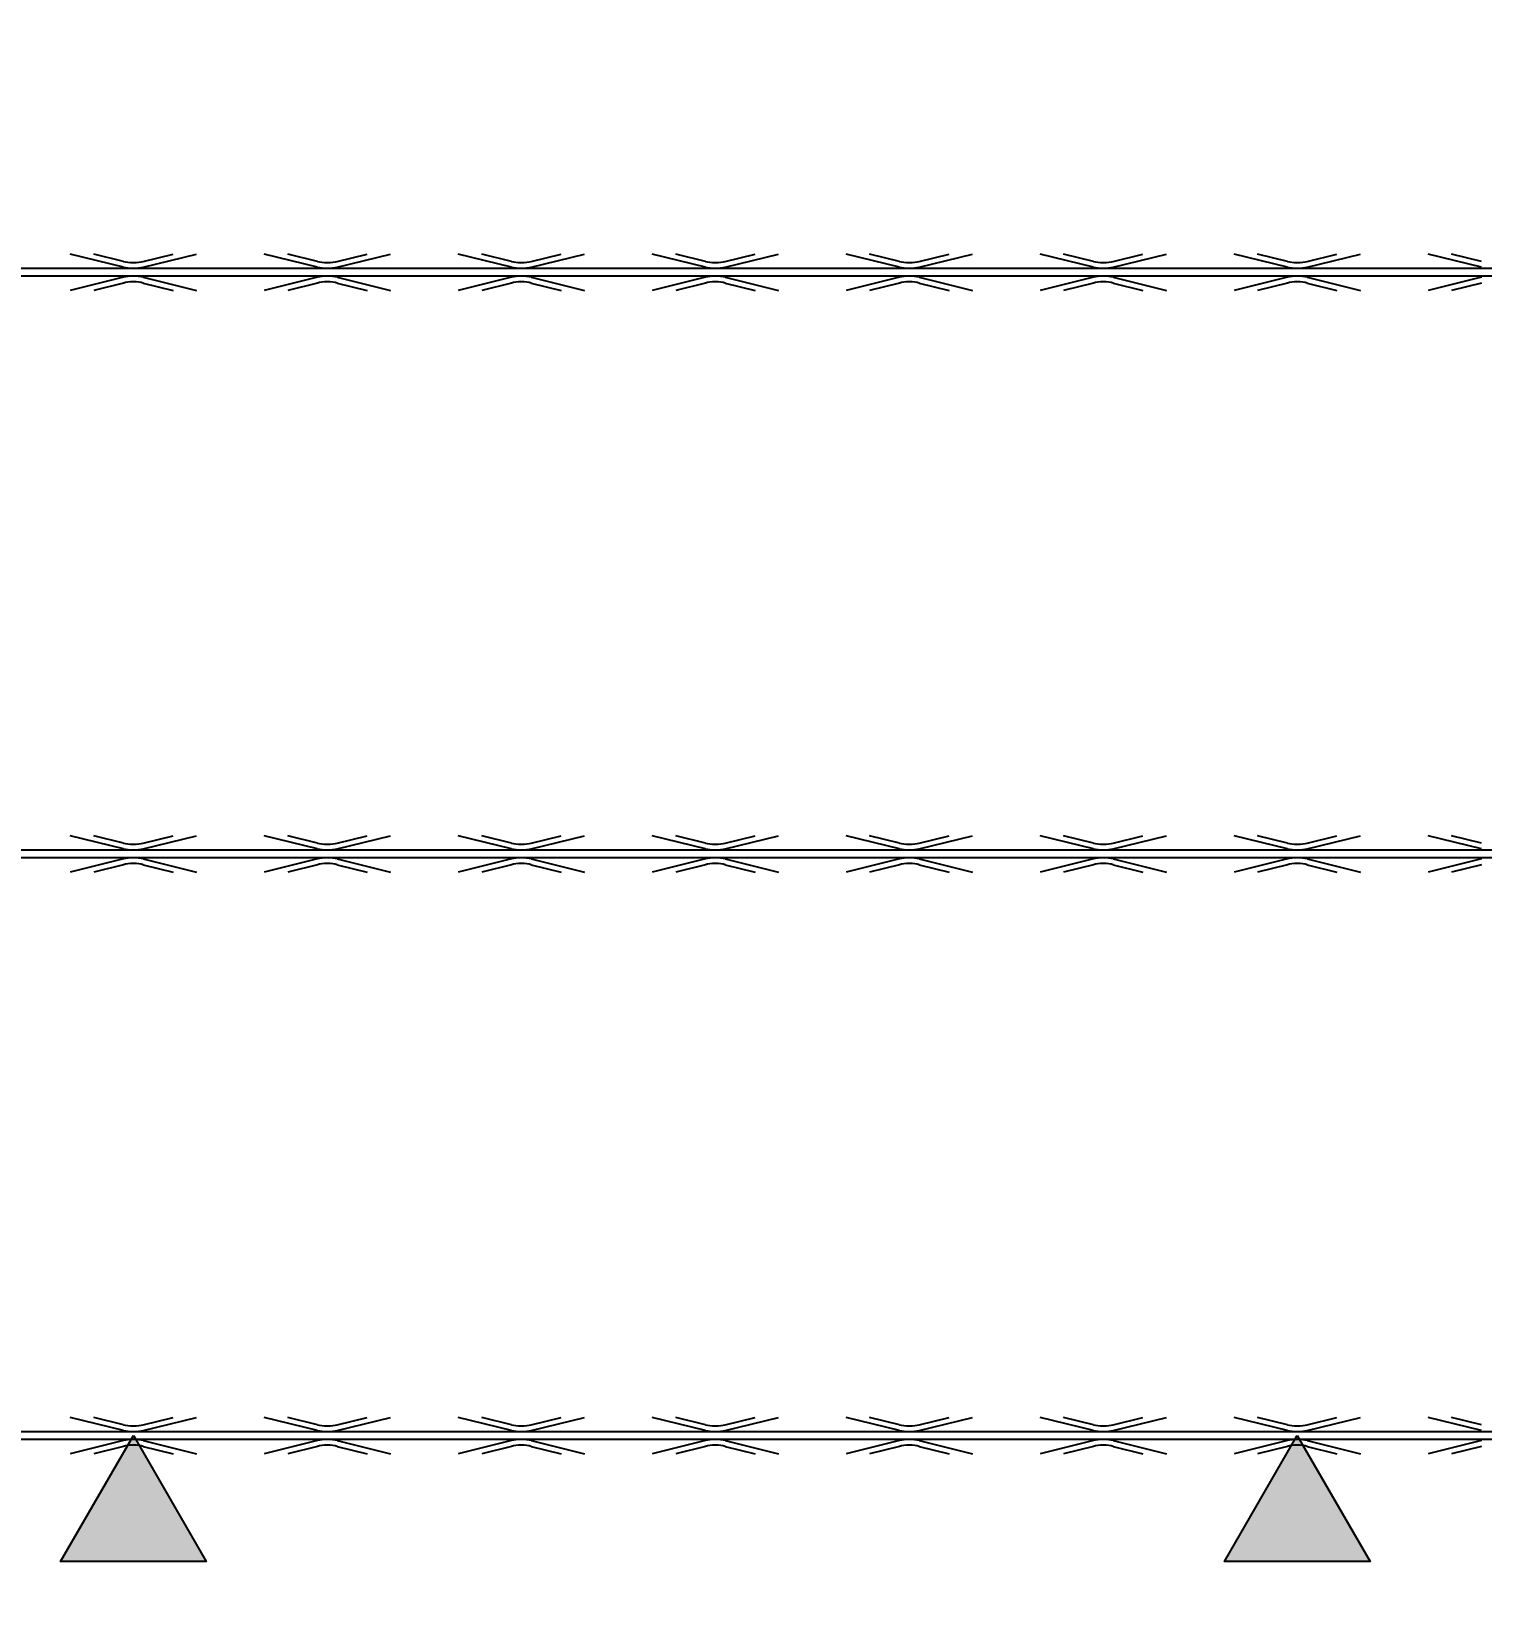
# Model space of a CAD drawing. Extents: x -524 to 129100, y -10500 to 1.
# Drawn here: x 47228 to 48722, y -3263 to -1632 of the extents above; entities that cross this region are included whole.
import ezdxf

# ---------------------------------------------------------------- set-up
doc = ezdxf.new("R2010")
doc.units = 0
doc.header["$LTSCALE"] = 250
doc.linetypes.add('BeePC_CENTER', pattern=[2, 1.25, -0.25, 0.25, -0.25])
doc.layers.get('0').update_dxf_attribs({"linetype": 'CONTINUOUS'})
doc.layers.get('Defpoints').update_dxf_attribs({"linetype": 'CONTINUOUS'})
doc.layers.add('BeePC-CCBZ', color=110, linetype='CONTINUOUS')
doc.layers.add('BeePC-GJ-Truss', color=185, linetype='CONTINUOUS')
doc.styles.add('BeePC_Dim', font='simfang.ttf', dxfattribs={"width": 0.7})
doc.dimstyles.new('BeePC_DIM_25_25', dxfattribs={"dimtxt": 75, "dimasz": 25, "dimexe": 25, "dimexo": 0, "dimgap": 25, "dimtad": 1, "dimdec": 0, "dimzin": 0, "dimdsep": 46, "dimtxsty": 'BeePC_Dim', "dimblk": 'ARCHTICK', "dimcen": 0, "dimdle": 25, "dimclrt": 7, "dimadec": 0, "dimazin": 0, "dimtfac": 1, "dimtdec": 0, "dimtix": 1, "dimtmove": 2, "dimatfit": 3, "dimfxl": 250, "dimfxlon": 1, "dimtfill": 1, "dimtolj": 1, "dimtzin": 0, "dimarcsym": 0})

# ---------------------------------------------------------------- blocks, each defined once
blk = doc.blocks.new('BeePC_HangPoint')
at = {"ltscale": 25}
h = blk.add_hatch(color=256, dxfattribs=at)
h.dxf.hatch_style = 1
h.paths.add_polyline_path([(0, 0), (-75, -129.9), (75, -129.9)])
blk.add_lwpolyline([(0, 0), (75, -129.9), (-75, -129.9)], close=True, dxfattribs=at)
blk = doc.blocks.new('_ArchTick')
at = {"color": 0, "linetype": 'ByBlock', "const_width": 0.5}
blk.add_lwpolyline([(-0.707, -0.707), (0.707, 0.707)], dxfattribs=at)
blk = doc.blocks.new('*D112')
at = {"layer": 'BeePC-CCBZ', "color": 0, "lineweight": -2, "transparency": 16777216}
for p, q in [((45872.3, -432.6), (45872.3, -207.6)), ((47332.6, -432.6), (47332.6, -207.6)), ((45847.3, -232.6), (47357.6, -232.6))]:
    blk.add_line(p, q, dxfattribs=at)
at = {"layer": 'Defpoints', "color": 0, "transparency": 16777216}
for p in [(47332.6, -232.6), (45872.3, -2179.6), (47332.6, -3079.6)]:
    blk.add_point(p, dxfattribs=at)
at = {"layer": 'BeePC-CCBZ', "color": 0, "lineweight": -2, "transparency": 16777216, "xscale": 25, "yscale": 25, "zscale": 25, "rotation": 180}
blk.add_blockref('_ArchTick', (45872.3, -232.6), dxfattribs=at)
at = {"layer": 'BeePC-CCBZ', "color": 0, "lineweight": -2, "transparency": 16777216, "xscale": 25, "yscale": 25, "zscale": 25}
blk.add_blockref('_ArchTick', (47332.6, -232.6), dxfattribs=at)
at = {"layer": 'BeePC-CCBZ', "color": 7, "linetype": 'BeePC_CENTER', "transparency": 16777216, "insert": (46602.5, -169.7), "char_height": 75, "attachment_point": 5, "style": 'BeePC_Dim', "bg_fill": 3, "box_fill_scale": 1.1, "bg_fill_color": 256, "bg_fill_true_color": 13158600, "bg_fill_transparency": 0}
blk.add_mtext('\\A1;1460', dxfattribs=at)
blk = doc.blocks.new('*D113')
at = {"layer": 'BeePC-CCBZ', "color": 0, "lineweight": -2, "transparency": 16777216}
for p, q in [((47332.6, -432.6), (47332.6, -207.6)), ((48532.6, -432.6), (48532.6, -207.6)), ((47307.6, -232.6), (48557.6, -232.6))]:
    blk.add_line(p, q, dxfattribs=at)
at = {"layer": 'Defpoints', "color": 0, "transparency": 16777216}
for p in [(48532.6, -232.6), (47332.6, -3079.6), (48532.6, -3079.6)]:
    blk.add_point(p, dxfattribs=at)
at = {"layer": 'BeePC-CCBZ', "color": 0, "lineweight": -2, "transparency": 16777216, "xscale": 25, "yscale": 25, "zscale": 25, "rotation": 180}
blk.add_blockref('_ArchTick', (47332.6, -232.6), dxfattribs=at)
at = {"layer": 'BeePC-CCBZ', "color": 0, "lineweight": -2, "transparency": 16777216, "xscale": 25, "yscale": 25, "zscale": 25}
blk.add_blockref('_ArchTick', (48532.6, -232.6), dxfattribs=at)
at = {"layer": 'BeePC-CCBZ', "color": 7, "linetype": 'BeePC_CENTER', "transparency": 16777216, "insert": (47932.6, -169.7), "char_height": 75, "attachment_point": 5, "style": 'BeePC_Dim', "bg_fill": 3, "box_fill_scale": 1.1, "bg_fill_color": 256, "bg_fill_true_color": 13158600, "bg_fill_transparency": 0}
blk.add_mtext('\\A1;1200', dxfattribs=at)
blk = doc.blocks.new('*D114')
at = {"layer": 'BeePC-CCBZ', "color": 0, "lineweight": -2, "transparency": 16777216}
for p, q in [((48532.6, -432.6), (48532.6, -207.6)), ((49532.6, -432.6), (49532.6, -207.6)), ((48507.6, -232.6), (49557.6, -232.6))]:
    blk.add_line(p, q, dxfattribs=at)
at = {"layer": 'Defpoints', "color": 0, "transparency": 16777216}
for p in [(49532.6, -232.6), (48532.6, -3079.6), (49532.6, -3079.6)]:
    blk.add_point(p, dxfattribs=at)
at = {"layer": 'BeePC-CCBZ', "color": 0, "lineweight": -2, "transparency": 16777216, "xscale": 25, "yscale": 25, "zscale": 25, "rotation": 180}
blk.add_blockref('_ArchTick', (48532.6, -232.6), dxfattribs=at)
at = {"layer": 'BeePC-CCBZ', "color": 0, "lineweight": -2, "transparency": 16777216, "xscale": 25, "yscale": 25, "zscale": 25}
blk.add_blockref('_ArchTick', (49532.6, -232.6), dxfattribs=at)
at = {"layer": 'BeePC-CCBZ', "color": 7, "linetype": 'BeePC_CENTER', "transparency": 16777216, "insert": (49032.6, -169.7), "char_height": 75, "attachment_point": 5, "style": 'BeePC_Dim', "bg_fill": 3, "box_fill_scale": 1.1, "bg_fill_color": 256, "bg_fill_true_color": 13158600, "bg_fill_transparency": 0}
blk.add_mtext('\\A1;1000', dxfattribs=at)
blk = doc.blocks.new('*D118')
at = {"layer": 'BeePC-CCBZ', "color": 0, "lineweight": -2, "transparency": 16777216}
for p, q in [((45872.3, -3926.6), (45872.3, -4151.6)), ((53492.8, -3926.6), (53492.8, -4151.6)), ((45847.3, -4126.6), (53517.8, -4126.6))]:
    blk.add_line(p, q, dxfattribs=at)
at = {"layer": 'Defpoints', "color": 0, "transparency": 16777216}
for p in [(45872.3, -2179.6), (53492.8, -2179.6), (53492.8, -4126.6)]:
    blk.add_point(p, dxfattribs=at)
at = {"layer": 'BeePC-CCBZ', "color": 0, "lineweight": -2, "transparency": 16777216, "xscale": 25, "yscale": 25, "zscale": 25, "rotation": 180}
blk.add_blockref('_ArchTick', (45872.3, -4126.6), dxfattribs=at)
at = {"layer": 'BeePC-CCBZ', "color": 0, "lineweight": -2, "transparency": 16777216, "xscale": 25, "yscale": 25, "zscale": 25}
blk.add_blockref('_ArchTick', (53492.8, -4126.6), dxfattribs=at)
at = {"layer": 'BeePC-CCBZ', "color": 7, "linetype": 'BeePC_CENTER', "transparency": 16777216, "insert": (49682.6, -4063.7), "char_height": 75, "attachment_point": 5, "style": 'BeePC_Dim', "bg_fill": 3, "box_fill_scale": 1.1, "bg_fill_color": 256, "bg_fill_true_color": 13158600, "bg_fill_transparency": 0}
blk.add_mtext('\\A1;7621', dxfattribs=at)
blk = doc.blocks.new('*D119')
at = {"layer": 'BeePC-CCBZ', "color": 0, "lineweight": -2, "transparency": 16777216}
for p, q in [((45410.3, -954.6), (45410.3, -3404.6)), ((45610.3, -979.6), (45385.3, -979.6)), ((45610.3, -3379.6), (45385.3, -3379.6))]:
    blk.add_line(p, q, dxfattribs=at)
at = {"layer": 'Defpoints', "color": 0, "transparency": 16777216}
for p in [(49682.6, -979.6), (45410.3, -3379.6), (49682.6, -3379.6)]:
    blk.add_point(p, dxfattribs=at)
at = {"layer": 'BeePC-CCBZ', "color": 0, "lineweight": -2, "transparency": 16777216, "xscale": 25, "yscale": 25, "zscale": 25}
for p, rotation in [((45410.3, -979.6), 90), ((45410.3, -3379.6), 270)]:
    blk.add_blockref('_ArchTick', p, dxfattribs=dict(at, rotation=rotation))
at = {"layer": 'BeePC-CCBZ', "color": 7, "linetype": 'BeePC_CENTER', "transparency": 16777216, "insert": (45347.4, -2179.6), "char_height": 75, "attachment_point": 5, "rotation": 90, "style": 'BeePC_Dim', "bg_fill": 3, "box_fill_scale": 1.1, "bg_fill_color": 256, "bg_fill_true_color": 13158600, "bg_fill_transparency": 0}
blk.add_mtext('\\A1;2400', dxfattribs=at)
blk = doc.blocks.new('*D121')
at = {"layer": 'BeePC-CCBZ', "color": 0, "lineweight": -2, "transparency": 16777216}
for p, q in [((53904.8, -1254.6), (53904.8, -3104.6)), ((53704.8, -1279.6), (53929.8, -1279.6)), ((53704.8, -3079.6), (53929.8, -3079.6))]:
    blk.add_line(p, q, dxfattribs=at)
at = {"layer": 'Defpoints', "color": 0, "transparency": 16777216}
for p in [(47332.6, -1279.6), (47332.6, -3079.6), (53904.8, -3079.6)]:
    blk.add_point(p, dxfattribs=at)
at = {"layer": 'BeePC-CCBZ', "color": 0, "lineweight": -2, "transparency": 16777216, "xscale": 25, "yscale": 25, "zscale": 25}
for p, rotation in [((53904.8, -1279.6), 90), ((53904.8, -3079.6), 270)]:
    blk.add_blockref('_ArchTick', p, dxfattribs=dict(at, rotation=rotation))
at = {"layer": 'BeePC-CCBZ', "color": 7, "linetype": 'BeePC_CENTER', "transparency": 16777216, "insert": (53841.9, -2179.6), "char_height": 75, "attachment_point": 5, "rotation": 90, "style": 'BeePC_Dim', "bg_fill": 3, "box_fill_scale": 1.1, "bg_fill_color": 256, "bg_fill_true_color": 13158600, "bg_fill_transparency": 0}
blk.add_mtext('\\A1;1800', dxfattribs=at)
blk = doc.blocks.new('*D122')
at = {"layer": 'BeePC-CCBZ', "color": 0, "lineweight": -2, "transparency": 16777216}
for p, q in [((53904.8, -3054.6), (53904.8, -3404.6)), ((53704.8, -3079.6), (53929.8, -3079.6)), ((53704.8, -3379.6), (53929.8, -3379.6))]:
    blk.add_line(p, q, dxfattribs=at)
at = {"layer": 'Defpoints', "color": 0, "transparency": 16777216}
for p in [(47332.6, -3079.6), (49682.6, -3379.6), (53904.8, -3379.6)]:
    blk.add_point(p, dxfattribs=at)
at = {"layer": 'BeePC-CCBZ', "color": 0, "lineweight": -2, "transparency": 16777216, "xscale": 25, "yscale": 25, "zscale": 25}
for p, rotation in [((53904.8, -3079.6), 90), ((53904.8, -3379.6), 270)]:
    blk.add_blockref('_ArchTick', p, dxfattribs=dict(at, rotation=rotation))
at = {"layer": 'BeePC-CCBZ', "color": 7, "linetype": 'BeePC_CENTER', "transparency": 16777216, "insert": (53841.9, -3229.6), "char_height": 75, "attachment_point": 5, "rotation": 90, "style": 'BeePC_Dim', "bg_fill": 3, "box_fill_scale": 1.1, "bg_fill_color": 256, "bg_fill_true_color": 13158600, "bg_fill_transparency": 0}
blk.add_mtext('\\A1;300', dxfattribs=at)

msp = doc.modelspace()

# ---------------------------------------------------------------- linework, layer by layer
at = {"layer": 'BeePC-GJ-Truss'}
for points in [[(45932.6, -1875.6), (53432.6, -1875.6), (53432.6, -1883.6), (45932.6, -1883.6), (45932.6, -1875.6), (45936, -1875.5), (45939.2, -1875.1), (45942.8, -1874.5), (45997.8, -1860.9)], [(47322.4, -1874.5), (47267.4, -1860.9)], [(47322.4, -1868.5), (47291.7, -1860.9)], [(47342.8, -1874.5), (47397.8, -1860.9)], [(47342.8, -1868.5), (47373.5, -1860.9)], [(47522.4, -1874.5), (47467.4, -1860.9)], [(47522.4, -1868.5), (47491.7, -1860.9)], [(47542.8, -1874.5), (47597.8, -1860.9)], [(47542.8, -1868.5), (47573.5, -1860.9)], [(47722.4, -1874.5), (47667.4, -1860.9)], [(47722.4, -1868.5), (47691.7, -1860.9)], [(47742.8, -1874.5), (47797.8, -1860.9)], [(47742.8, -1868.5), (47773.5, -1860.9)], [(47922.4, -1874.5), (47867.4, -1860.9)], [(47922.4, -1868.5), (47891.7, -1860.9)], [(47942.8, -1874.5), (47997.8, -1860.9)], [(47942.8, -1868.5), (47973.5, -1860.9)], [(48122.4, -1874.5), (48067.4, -1860.9)], [(48122.4, -1868.5), (48091.7, -1860.9)], [(48142.8, -1874.5), (48197.8, -1860.9)], [(48142.8, -1868.5), (48173.5, -1860.9)], [(48322.4, -1874.5), (48267.4, -1860.9)], [(48322.4, -1868.5), (48291.7, -1860.9)], [(48342.8, -1874.5), (48397.8, -1860.9)], [(48342.8, -1868.5), (48373.5, -1860.9)], [(48522.4, -1874.5), (48467.4, -1860.9)], [(48522.4, -1868.5), (48491.7, -1860.9)], [(48542.8, -1874.5), (48597.8, -1860.9)], [(48542.8, -1868.5), (48573.5, -1860.9)], [(48722.4, -1874.5), (48667.4, -1860.9)], [(48722.4, -1868.5), (48691.7, -1860.9)], [(47322.4, -1884.8), (47267.4, -1898.4)], [(47322.4, -1890.8), (47291.7, -1898.4)], [(47342.8, -1884.8), (47397.8, -1898.4)], [(47342.8, -1890.8), (47373.5, -1898.4)], [(47522.4, -1884.8), (47467.4, -1898.4)], [(47522.4, -1890.8), (47491.7, -1898.4)], [(47542.8, -1884.8), (47597.8, -1898.4)], [(47542.8, -1890.8), (47573.5, -1898.4)], [(47722.4, -1884.8), (47667.4, -1898.4)], [(47722.4, -1890.8), (47691.7, -1898.4)], [(47742.8, -1884.8), (47797.8, -1898.4)], [(47742.8, -1890.8), (47773.5, -1898.4)], [(47922.4, -1884.8), (47867.4, -1898.4)], [(47922.4, -1890.8), (47891.7, -1898.4)], [(47942.8, -1884.8), (47997.8, -1898.4)], [(47942.8, -1890.8), (47973.5, -1898.4)], [(48122.4, -1884.8), (48067.4, -1898.4)], [(48122.4, -1890.8), (48091.7, -1898.4)], [(48142.8, -1884.8), (48197.8, -1898.4)], [(48142.8, -1890.8), (48173.5, -1898.4)], [(48322.4, -1884.8), (48267.4, -1898.4)], [(48322.4, -1890.8), (48291.7, -1898.4)], [(48342.8, -1884.8), (48397.8, -1898.4)], [(48342.8, -1890.8), (48373.5, -1898.4)], [(48522.4, -1884.8), (48467.4, -1898.4)], [(48522.4, -1890.8), (48491.7, -1898.4)], [(48542.8, -1884.8), (48597.8, -1898.4)], [(48542.8, -1890.8), (48573.5, -1898.4)], [(48722.4, -1884.8), (48667.4, -1898.4)], [(48722.4, -1890.8), (48691.7, -1898.4)], [(45932.6, -2475.6), (53432.6, -2475.6), (53432.6, -2483.6), (45932.6, -2483.6), (45932.6, -2475.6), (45936, -2475.5), (45939.2, -2475.1), (45942.8, -2474.5), (45997.8, -2460.9)], [(47322.4, -2474.5), (47267.4, -2460.9)], [(47322.4, -2468.5), (47291.7, -2460.9)], [(47342.8, -2474.5), (47397.8, -2460.9)], [(47342.8, -2468.5), (47373.5, -2460.9)], [(47522.4, -2474.5), (47467.4, -2460.9)], [(47522.4, -2468.5), (47491.7, -2460.9)], [(47542.8, -2474.5), (47597.8, -2460.9)], [(47542.8, -2468.5), (47573.5, -2460.9)], [(47722.4, -2474.5), (47667.4, -2460.9)], [(47722.4, -2468.5), (47691.7, -2460.9)], [(47742.8, -2474.5), (47797.8, -2460.9)], [(47742.8, -2468.5), (47773.5, -2460.9)], [(47922.4, -2474.5), (47867.4, -2460.9)], [(47922.4, -2468.5), (47891.7, -2460.9)], [(47942.8, -2474.5), (47997.8, -2460.9)], [(47942.8, -2468.5), (47973.5, -2460.9)], [(48122.4, -2474.5), (48067.4, -2460.9)], [(48122.4, -2468.5), (48091.7, -2460.9)], [(48142.8, -2474.5), (48197.8, -2460.9)], [(48142.8, -2468.5), (48173.5, -2460.9)], [(48322.4, -2474.5), (48267.4, -2460.9)], [(48322.4, -2468.5), (48291.7, -2460.9)], [(48342.8, -2474.5), (48397.8, -2460.9)], [(48342.8, -2468.5), (48373.5, -2460.9)], [(48522.4, -2474.5), (48467.4, -2460.9)], [(48522.4, -2468.5), (48491.7, -2460.9)], [(48542.8, -2474.5), (48597.8, -2460.9)], [(48542.8, -2468.5), (48573.5, -2460.9)], [(48722.4, -2474.5), (48667.4, -2460.9)], [(48722.4, -2468.5), (48691.7, -2460.9)], [(47322.4, -2484.8), (47267.4, -2498.4)], [(47322.4, -2490.8), (47291.7, -2498.4)], [(47342.8, -2484.8), (47397.8, -2498.4)], [(47342.8, -2490.8), (47373.5, -2498.4)], [(47522.4, -2484.8), (47467.4, -2498.4)], [(47522.4, -2490.8), (47491.7, -2498.4)], [(47542.8, -2484.8), (47597.8, -2498.4)], [(47542.8, -2490.8), (47573.5, -2498.4)], [(47722.4, -2484.8), (47667.4, -2498.4)], [(47722.4, -2490.8), (47691.7, -2498.4)], [(47742.8, -2484.8), (47797.8, -2498.4)], [(47742.8, -2490.8), (47773.5, -2498.4)], [(47922.4, -2484.8), (47867.4, -2498.4)], [(47922.4, -2490.8), (47891.7, -2498.4)], [(47942.8, -2484.8), (47997.8, -2498.4)], [(47942.8, -2490.8), (47973.5, -2498.4)], [(48122.4, -2484.8), (48067.4, -2498.4)], [(48122.4, -2490.8), (48091.7, -2498.4)], [(48142.8, -2484.8), (48197.8, -2498.4)], [(48142.8, -2490.8), (48173.5, -2498.4)], [(48322.4, -2484.8), (48267.4, -2498.4)], [(48322.4, -2490.8), (48291.7, -2498.4)], [(48342.8, -2484.8), (48397.8, -2498.4)], [(48342.8, -2490.8), (48373.5, -2498.4)], [(48522.4, -2484.8), (48467.4, -2498.4)], [(48522.4, -2490.8), (48491.7, -2498.4)], [(48542.8, -2484.8), (48597.8, -2498.4)], [(48542.8, -2490.8), (48573.5, -2498.4)], [(48722.4, -2484.8), (48667.4, -2498.4)], [(48722.4, -2490.8), (48691.7, -2498.4)], [(45932.6, -3075.6), (53432.6, -3075.6), (53432.6, -3083.6), (45932.6, -3083.6), (45932.6, -3075.6), (45936, -3075.5), (45939.2, -3075.1), (45942.8, -3074.5), (45997.8, -3060.9)], [(47322.4, -3074.5), (47267.4, -3060.9)], [(47322.4, -3068.5), (47291.7, -3060.9)], [(47342.8, -3074.5), (47397.8, -3060.9)], [(47342.8, -3068.5), (47373.5, -3060.9)], [(47522.4, -3074.5), (47467.4, -3060.9)], [(47522.4, -3068.5), (47491.7, -3060.9)], [(47542.8, -3074.5), (47597.8, -3060.9)], [(47542.8, -3068.5), (47573.5, -3060.9)], [(47722.4, -3074.5), (47667.4, -3060.9)], [(47722.4, -3068.5), (47691.7, -3060.9)], [(47742.8, -3074.5), (47797.8, -3060.9)], [(47742.8, -3068.5), (47773.5, -3060.9)], [(47922.4, -3074.5), (47867.4, -3060.9)], [(47922.4, -3068.5), (47891.7, -3060.9)], [(47942.8, -3074.5), (47997.8, -3060.9)], [(47942.8, -3068.5), (47973.5, -3060.9)], [(48122.4, -3074.5), (48067.4, -3060.9)], [(48122.4, -3068.5), (48091.7, -3060.9)], [(48142.8, -3074.5), (48197.8, -3060.9)], [(48142.8, -3068.5), (48173.5, -3060.9)], [(48322.4, -3074.5), (48267.4, -3060.9)], [(48322.4, -3068.5), (48291.7, -3060.9)], [(48342.8, -3074.5), (48397.8, -3060.9)], [(48342.8, -3068.5), (48373.5, -3060.9)], [(48522.4, -3074.5), (48467.4, -3060.9)], [(48522.4, -3068.5), (48491.7, -3060.9)], [(48542.8, -3074.5), (48597.8, -3060.9)], [(48542.8, -3068.5), (48573.5, -3060.9)], [(48722.4, -3074.5), (48667.4, -3060.9)], [(48722.4, -3068.5), (48691.7, -3060.9)], [(47322.4, -3084.8), (47267.4, -3098.4)], [(47322.4, -3090.8), (47291.7, -3098.4)], [(47342.8, -3084.8), (47397.8, -3098.4)], [(47342.8, -3090.8), (47373.5, -3098.4)], [(47522.4, -3084.8), (47467.4, -3098.4)], [(47522.4, -3090.8), (47491.7, -3098.4)], [(47542.8, -3084.8), (47597.8, -3098.4)], [(47542.8, -3090.8), (47573.5, -3098.4)], [(47722.4, -3084.8), (47667.4, -3098.4)], [(47722.4, -3090.8), (47691.7, -3098.4)], [(47742.8, -3084.8), (47797.8, -3098.4)], [(47742.8, -3090.8), (47773.5, -3098.4)], [(47922.4, -3084.8), (47867.4, -3098.4)], [(47922.4, -3090.8), (47891.7, -3098.4)], [(47942.8, -3084.8), (47997.8, -3098.4)], [(47942.8, -3090.8), (47973.5, -3098.4)], [(48122.4, -3084.8), (48067.4, -3098.4)], [(48122.4, -3090.8), (48091.7, -3098.4)], [(48142.8, -3084.8), (48197.8, -3098.4)], [(48142.8, -3090.8), (48173.5, -3098.4)], [(48322.4, -3084.8), (48267.4, -3098.4)], [(48322.4, -3090.8), (48291.7, -3098.4)], [(48342.8, -3084.8), (48397.8, -3098.4)], [(48342.8, -3090.8), (48373.5, -3098.4)], [(48522.4, -3084.8), (48467.4, -3098.4)], [(48522.4, -3090.8), (48491.7, -3098.4)], [(48542.8, -3084.8), (48597.8, -3098.4)], [(48542.8, -3090.8), (48573.5, -3098.4)], [(48722.4, -3084.8), (48667.4, -3098.4)], [(48722.4, -3090.8), (48691.7, -3098.4)]]:
    msp.add_lwpolyline(points, dxfattribs=at)
for centre, major_axis, start_param, end_param in [((47331.4, -1866.2), (12, 0), 3.861169, 4.813041), ((47333.8, -1870.4), (18, 0), 4.026697, 4.647513), ((47333.8, -1866.2), (12, 0), 4.611737, 5.563609), ((47331.4, -1870.4), (18, 0), 4.777265, 5.398081), ((47531.4, -1866.2), (12, 0), 3.861169, 4.813041), ((47533.8, -1870.4), (18, 0), 4.026697, 4.647513), ((47533.8, -1866.2), (12, 0), 4.611737, 5.563609), ((47531.4, -1870.4), (18, 0), 4.777265, 5.398081), ((47731.4, -1866.2), (12, 0), 3.861169, 4.813041), ((47733.8, -1870.4), (18, 0), 4.026697, 4.647513), ((47733.8, -1866.2), (12, 0), 4.611737, 5.563609), ((47731.4, -1870.4), (18, 0), 4.777265, 5.398081), ((47931.4, -1866.2), (12, 0), 3.861169, 4.813041), ((47933.8, -1870.4), (18, 0), 4.026697, 4.647513), ((47933.8, -1866.2), (12, 0), 4.611737, 5.563609), ((47931.4, -1870.4), (18, 0), 4.777265, 5.398081), ((48131.4, -1866.2), (12, 0), 3.861169, 4.813041), ((48133.8, -1870.4), (18, 0), 4.026697, 4.647513), ((48133.8, -1866.2), (12, 0), 4.611737, 5.563609), ((48131.4, -1870.4), (18, 0), 4.777265, 5.398081), ((48331.4, -1866.2), (12, 0), 3.861169, 4.813041), ((48333.8, -1870.4), (18, 0), 4.026697, 4.647513), ((48333.8, -1866.2), (12, 0), 4.611737, 5.563609), ((48331.4, -1870.4), (18, 0), 4.777265, 5.398081), ((48531.4, -1866.2), (12, 0), 3.861169, 4.813041), ((48533.8, -1870.4), (18, 0), 4.026697, 4.647513), ((48533.8, -1866.2), (12, 0), 4.611737, 5.563609), ((48531.4, -1870.4), (18, 0), 4.777265, 5.398081), ((47333.8, -1888.8), (18, 0), 1.635672, 2.256488), ((47331.4, -1893.1), (12, 0), 1.470144, 2.422017), ((47331.4, -1888.8), (18, 0), 0.885104, 1.50592), ((47333.8, -1893.1), (12, 0), 0.719576, 1.671449), ((47533.8, -1888.8), (18, 0), 1.635672, 2.256488), ((47531.4, -1893.1), (12, 0), 1.470144, 2.422017), ((47531.4, -1888.8), (18, 0), 0.885104, 1.50592), ((47533.8, -1893.1), (12, 0), 0.719576, 1.671449), ((47733.8, -1888.8), (18, 0), 1.635672, 2.256488), ((47731.4, -1893.1), (12, 0), 1.470144, 2.422017), ((47731.4, -1888.8), (18, 0), 0.885104, 1.50592), ((47733.8, -1893.1), (12, 0), 0.719576, 1.671449), ((47933.8, -1888.8), (18, 0), 1.635672, 2.256488), ((47931.4, -1893.1), (12, 0), 1.470144, 2.422017), ((47931.4, -1888.8), (18, 0), 0.885104, 1.50592), ((47933.8, -1893.1), (12, 0), 0.719576, 1.671449), ((48133.8, -1888.8), (18, 0), 1.635672, 2.256488), ((48131.4, -1893.1), (12, 0), 1.470144, 2.422017), ((48131.4, -1888.8), (18, 0), 0.885104, 1.50592), ((48133.8, -1893.1), (12, 0), 0.719576, 1.671449), ((48333.8, -1888.8), (18, 0), 1.635672, 2.256488), ((48331.4, -1893.1), (12, 0), 1.470144, 2.422017), ((48331.4, -1888.8), (18, 0), 0.885104, 1.50592), ((48333.8, -1893.1), (12, 0), 0.719576, 1.671449), ((48533.8, -1888.8), (18, 0), 1.635672, 2.256488), ((48531.4, -1893.1), (12, 0), 1.470144, 2.422017), ((48531.4, -1888.8), (18, 0), 0.885104, 1.50592), ((48533.8, -1893.1), (12, 0), 0.719576, 1.671449), ((47331.4, -2466.2), (12, 0), 3.861169, 4.813041), ((47333.8, -2470.4), (18, 0), 4.026697, 4.647513), ((47333.8, -2466.2), (12, 0), 4.611737, 5.563609), ((47331.4, -2470.4), (18, 0), 4.777265, 5.398081), ((47531.4, -2466.2), (12, 0), 3.861169, 4.813041), ((47533.8, -2470.4), (18, 0), 4.026697, 4.647513), ((47533.8, -2466.2), (12, 0), 4.611737, 5.563609), ((47531.4, -2470.4), (18, 0), 4.777265, 5.398081), ((47731.4, -2466.2), (12, 0), 3.861169, 4.813041), ((47733.8, -2470.4), (18, 0), 4.026697, 4.647513), ((47733.8, -2466.2), (12, 0), 4.611737, 5.563609), ((47731.4, -2470.4), (18, 0), 4.777265, 5.398081), ((47931.4, -2466.2), (12, 0), 3.861169, 4.813041), ((47933.8, -2470.4), (18, 0), 4.026697, 4.647513), ((47933.8, -2466.2), (12, 0), 4.611737, 5.563609), ((47931.4, -2470.4), (18, 0), 4.777265, 5.398081), ((48131.4, -2466.2), (12, 0), 3.861169, 4.813041), ((48133.8, -2470.4), (18, 0), 4.026697, 4.647513), ((48133.8, -2466.2), (12, 0), 4.611737, 5.563609), ((48131.4, -2470.4), (18, 0), 4.777265, 5.398081), ((48331.4, -2466.2), (12, 0), 3.861169, 4.813041), ((48333.8, -2470.4), (18, 0), 4.026697, 4.647513), ((48333.8, -2466.2), (12, 0), 4.611737, 5.563609), ((48331.4, -2470.4), (18, 0), 4.777265, 5.398081), ((48531.4, -2466.2), (12, 0), 3.861169, 4.813041), ((48533.8, -2470.4), (18, 0), 4.026697, 4.647513), ((48533.8, -2466.2), (12, 0), 4.611737, 5.563609), ((48531.4, -2470.4), (18, 0), 4.777265, 5.398081), ((47333.8, -2488.8), (18, 0), 1.635672, 2.256488), ((47331.4, -2493.1), (12, 0), 1.470144, 2.422017), ((47331.4, -2488.8), (18, 0), 0.885104, 1.50592), ((47333.8, -2493.1), (12, 0), 0.719576, 1.671449), ((47533.8, -2488.8), (18, 0), 1.635672, 2.256488), ((47531.4, -2493.1), (12, 0), 1.470144, 2.422017), ((47531.4, -2488.8), (18, 0), 0.885104, 1.50592), ((47533.8, -2493.1), (12, 0), 0.719576, 1.671449), ((47733.8, -2488.8), (18, 0), 1.635672, 2.256488), ((47731.4, -2493.1), (12, 0), 1.470144, 2.422017), ((47731.4, -2488.8), (18, 0), 0.885104, 1.50592), ((47733.8, -2493.1), (12, 0), 0.719576, 1.671449), ((47933.8, -2488.8), (18, 0), 1.635672, 2.256488), ((47931.4, -2493.1), (12, 0), 1.470144, 2.422017), ((47931.4, -2488.8), (18, 0), 0.885104, 1.50592), ((47933.8, -2493.1), (12, 0), 0.719576, 1.671449), ((48133.8, -2488.8), (18, 0), 1.635672, 2.256488), ((48131.4, -2493.1), (12, 0), 1.470144, 2.422017), ((48131.4, -2488.8), (18, 0), 0.885104, 1.50592), ((48133.8, -2493.1), (12, 0), 0.719576, 1.671449), ((48333.8, -2488.8), (18, 0), 1.635672, 2.256488), ((48331.4, -2493.1), (12, 0), 1.470144, 2.422017), ((48331.4, -2488.8), (18, 0), 0.885104, 1.50592), ((48333.8, -2493.1), (12, 0), 0.719576, 1.671449), ((48533.8, -2488.8), (18, 0), 1.635672, 2.256488), ((48531.4, -2493.1), (12, 0), 1.470144, 2.422017), ((48531.4, -2488.8), (18, 0), 0.885104, 1.50592), ((48533.8, -2493.1), (12, 0), 0.719576, 1.671449), ((47331.4, -3066.2), (12, 0), 3.861169, 4.813041), ((47333.8, -3070.4), (18, 0), 4.026697, 4.647513), ((47333.8, -3066.2), (12, 0), 4.611737, 5.563609), ((47331.4, -3070.4), (18, 0), 4.777265, 5.398081), ((47531.4, -3066.2), (12, 0), 3.861169, 4.813041), ((47533.8, -3070.4), (18, 0), 4.026697, 4.647513), ((47533.8, -3066.2), (12, 0), 4.611737, 5.563609), ((47531.4, -3070.4), (18, 0), 4.777265, 5.398081), ((47731.4, -3066.2), (12, 0), 3.861169, 4.813041), ((47733.8, -3070.4), (18, 0), 4.026697, 4.647513), ((47733.8, -3066.2), (12, 0), 4.611737, 5.563609), ((47731.4, -3070.4), (18, 0), 4.777265, 5.398081), ((47931.4, -3066.2), (12, 0), 3.861169, 4.813041), ((47933.8, -3070.4), (18, 0), 4.026697, 4.647513), ((47933.8, -3066.2), (12, 0), 4.611737, 5.563609), ((47931.4, -3070.4), (18, 0), 4.777265, 5.398081), ((48131.4, -3066.2), (12, 0), 3.861169, 4.813041), ((48133.8, -3070.4), (18, 0), 4.026697, 4.647513), ((48133.8, -3066.2), (12, 0), 4.611737, 5.563609), ((48131.4, -3070.4), (18, 0), 4.777265, 5.398081), ((48331.4, -3066.2), (12, 0), 3.861169, 4.813041), ((48333.8, -3070.4), (18, 0), 4.026697, 4.647513), ((48333.8, -3066.2), (12, 0), 4.611737, 5.563609), ((48331.4, -3070.4), (18, 0), 4.777265, 5.398081), ((48531.4, -3066.2), (12, 0), 3.861169, 4.813041), ((48533.8, -3070.4), (18, 0), 4.026697, 4.647513), ((48533.8, -3066.2), (12, 0), 4.611737, 5.563609), ((48531.4, -3070.4), (18, 0), 4.777265, 5.398081), ((47333.8, -3088.8), (18, 0), 1.635672, 2.256488), ((47331.4, -3093.1), (12, 0), 1.470144, 2.422017), ((47331.4, -3088.8), (18, 0), 0.885104, 1.50592), ((47333.8, -3093.1), (12, 0), 0.719576, 1.671449), ((47533.8, -3088.8), (18, 0), 1.635672, 2.256488), ((47531.4, -3093.1), (12, 0), 1.470144, 2.422017), ((47531.4, -3088.8), (18, 0), 0.885104, 1.50592), ((47533.8, -3093.1), (12, 0), 0.719576, 1.671449), ((47733.8, -3088.8), (18, 0), 1.635672, 2.256488), ((47731.4, -3093.1), (12, 0), 1.470144, 2.422017), ((47731.4, -3088.8), (18, 0), 0.885104, 1.50592), ((47733.8, -3093.1), (12, 0), 0.719576, 1.671449), ((47933.8, -3088.8), (18, 0), 1.635672, 2.256488), ((47931.4, -3093.1), (12, 0), 1.470144, 2.422017), ((47931.4, -3088.8), (18, 0), 0.885104, 1.50592), ((47933.8, -3093.1), (12, 0), 0.719576, 1.671449), ((48133.8, -3088.8), (18, 0), 1.635672, 2.256488), ((48131.4, -3093.1), (12, 0), 1.470144, 2.422017), ((48131.4, -3088.8), (18, 0), 0.885104, 1.50592), ((48133.8, -3093.1), (12, 0), 0.719576, 1.671449), ((48333.8, -3088.8), (18, 0), 1.635672, 2.256488), ((48331.4, -3093.1), (12, 0), 1.470144, 2.422017), ((48331.4, -3088.8), (18, 0), 0.885104, 1.50592), ((48333.8, -3093.1), (12, 0), 0.719576, 1.671449), ((48533.8, -3088.8), (18, 0), 1.635672, 2.256488), ((48531.4, -3093.1), (12, 0), 1.470144, 2.422017), ((48531.4, -3088.8), (18, 0), 0.885104, 1.50592), ((48533.8, -3093.1), (12, 0), 0.719576, 1.671449)]:
    msp.add_ellipse(centre, major_axis=major_axis, ratio=0.288551, start_param=start_param, end_param=end_param, dxfattribs=at)

# ---------------------------------------------------------------- block references
for p in [(47332.6, -3079.6), (48532.6, -3079.6)]:
    msp.add_blockref('BeePC_HangPoint', p)

# ---------------------------------------------------------------- next in the draw order: dimensions: what is measured, and where the dimension line sits
at = {"layer": 'BeePC-CCBZ'}
dim = msp.add_linear_dim(base=(47332.6, -232.6), p1=(45872.3, -2179.6), p2=(47332.6, -3079.6), angle=0, dimstyle='BeePC_DIM_25_25', override={"dimfxl": 200}, dxfattribs=at)
dim.commit()
dim.dimension.update_dxf_attribs({"geometry": '*D112', "text_midpoint": (46602.5, -169.7)})

# ---------------------------------------------------------------- next in the draw order: dimensions: what is measured, and where the dimension line sits
dim = msp.add_linear_dim(base=(48532.6, -232.6), p1=(47332.6, -3079.6), p2=(48532.6, -3079.6), angle=0, dimstyle='BeePC_DIM_25_25', override={"dimfxl": 200}, dxfattribs=at)
dim.commit()
dim.dimension.update_dxf_attribs({"geometry": '*D113', "text_midpoint": (47932.6, -169.7)})

# ---------------------------------------------------------------- next in the draw order: dimensions: what is measured, and where the dimension line sits
dim = msp.add_linear_dim(base=(49532.6, -232.6), p1=(48532.6, -3079.6), p2=(49532.6, -3079.6), angle=0, dimstyle='BeePC_DIM_25_25', override={"dimfxl": 200}, dxfattribs=at)
dim.commit()
dim.dimension.update_dxf_attribs({"geometry": '*D114', "text_midpoint": (49032.6, -169.7)})

# ---------------------------------------------------------------- next in the draw order: dimensions: what is measured, and where the dimension line sits
dim = msp.add_linear_dim(base=(53492.8486193, -4126.6183432), p1=(45872.3486193, -2179.6183432), p2=(53492.8486193, -2179.6183432), angle=0, dimstyle='BeePC_DIM_25_25', override={"dimfxl": 200}, dxfattribs=at)
dim.commit()
dim.dimension.update_dxf_attribs({"geometry": '*D118', "text_midpoint": (49682.5986193, -4063.7054303)})

# ---------------------------------------------------------------- next in the draw order: dimensions: what is measured, and where the dimension line sits
dim = msp.add_linear_dim(base=(45410.3, -3379.6), p1=(49682.6, -979.6), p2=(49682.6, -3379.6), angle=90, dimstyle='BeePC_DIM_25_25', override={"dimfxl": 200}, dxfattribs=at)
dim.commit()
dim.dimension.update_dxf_attribs({"geometry": '*D119', "text_midpoint": (45347.4, -2179.6)})

# ---------------------------------------------------------------- next in the draw order: dimensions: what is measured, and where the dimension line sits
dim = msp.add_linear_dim(base=(53904.8, -3079.6), p1=(47332.6, -1279.6), p2=(47332.6, -3079.6), angle=90, dimstyle='BeePC_DIM_25_25', override={"dimfxl": 200}, dxfattribs=at)
dim.commit()
dim.dimension.update_dxf_attribs({"geometry": '*D121', "text_midpoint": (53841.9, -2179.6)})

# ---------------------------------------------------------------- next in the draw order: dimensions: what is measured, and where the dimension line sits
dim = msp.add_linear_dim(base=(53904.8, -3379.6), p1=(47332.6, -3079.6), p2=(49682.6, -3379.6), angle=90, dimstyle='BeePC_DIM_25_25', override={"dimfxl": 200}, dxfattribs=at)
dim.commit()
dim.dimension.update_dxf_attribs({"geometry": '*D122', "text_midpoint": (53841.9, -3229.6)})

doc.saveas('drawing.dxf')
